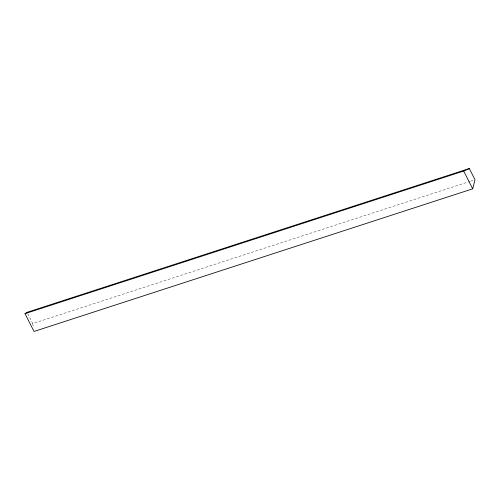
<?xml version="1.0" encoding="UTF-8"?>
<svg xmlns="http://www.w3.org/2000/svg" width="500" height="500" viewBox="0 0 500 500"><rect width="100%" height="100%" fill="white"/><g stroke="black" fill="none" stroke-linecap="round" stroke-linejoin="round"><path stroke-width="0.38" stroke-dasharray="2.5 1.88" d="M27.7 313.663L32.725 323.556L469.806 181.45M470.55 181.206L473.519 180.244M32.725 323.556L33.431 327.863"/><path stroke-width="0.75" d="M472.713 188.825L475 179.762L469.312 168.544L27.031 312.344L25 313.663L34.025 331.456L472.713 188.825L463.688 171.038L25 313.663M463.688 171.038L469.312 168.544"/></g></svg>
